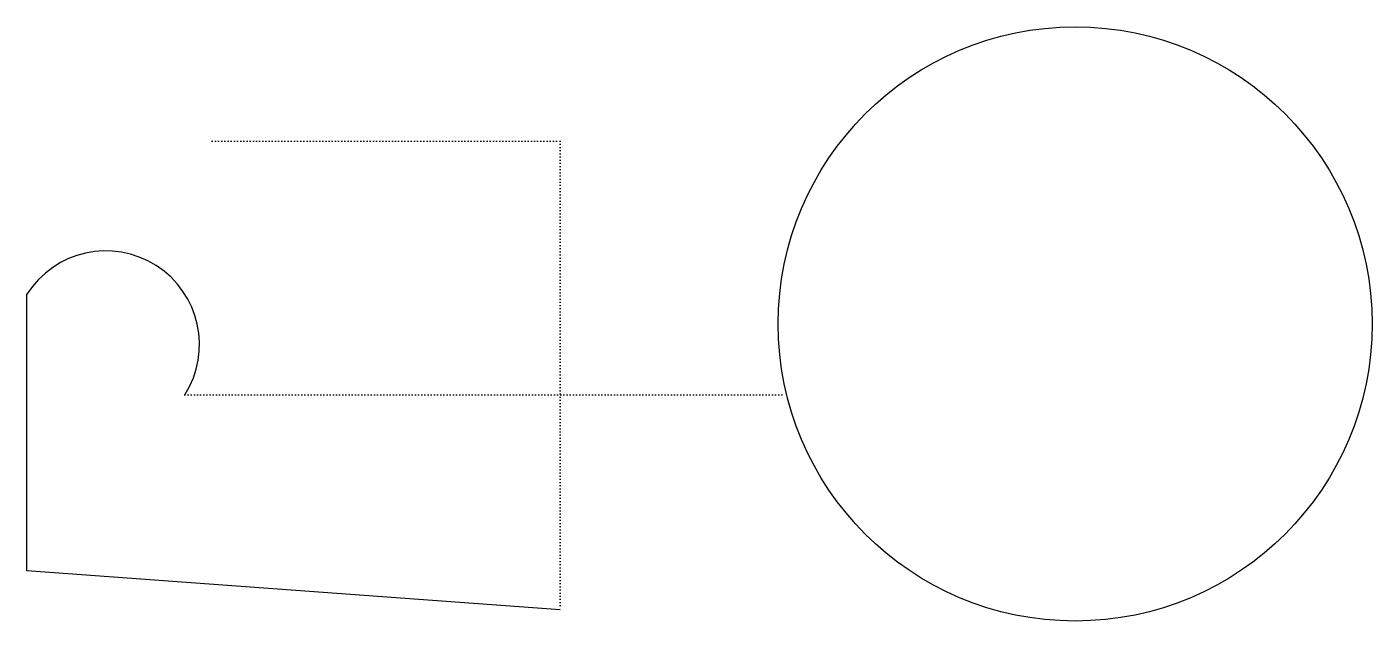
# Model space of a CAD drawing. Header units: millimetres. Extents: x 785 to 2105, y 416 to 999.
import ezdxf

# ---------------------------------------------------------------- set-up
doc = ezdxf.new("R2010")
doc.units = ezdxf.units.MM
doc.linetypes.add('ACAD_ISO07W100', pattern=[3, 0, -3])
doc.layers.add('虚线', color=7, linetype='ACAD_ISO07W100')

msp = doc.modelspace()

# ---------------------------------------------------------------- linework, layer by layer
for p, q in [((785, 465.5), (785, 736.9)), ((1308.3, 427.4), (785, 465.5))]:
    msp.add_line(p, q)
msp.add_circle((1813.7, 707.8), 291.4)
msp.add_arc((862.5, 687.6), 91.9, 327.506, 147.506)
at = {"layer": '虚线'}
for p, q in [((966.9, 887.2), (1308.3, 887.2)), ((1308.3, 887.2), (1308.3, 427.4)), ((940, 638.2), (1530.7, 638.2))]:
    msp.add_line(p, q, dxfattribs=at)

doc.saveas('drawing.dxf')
